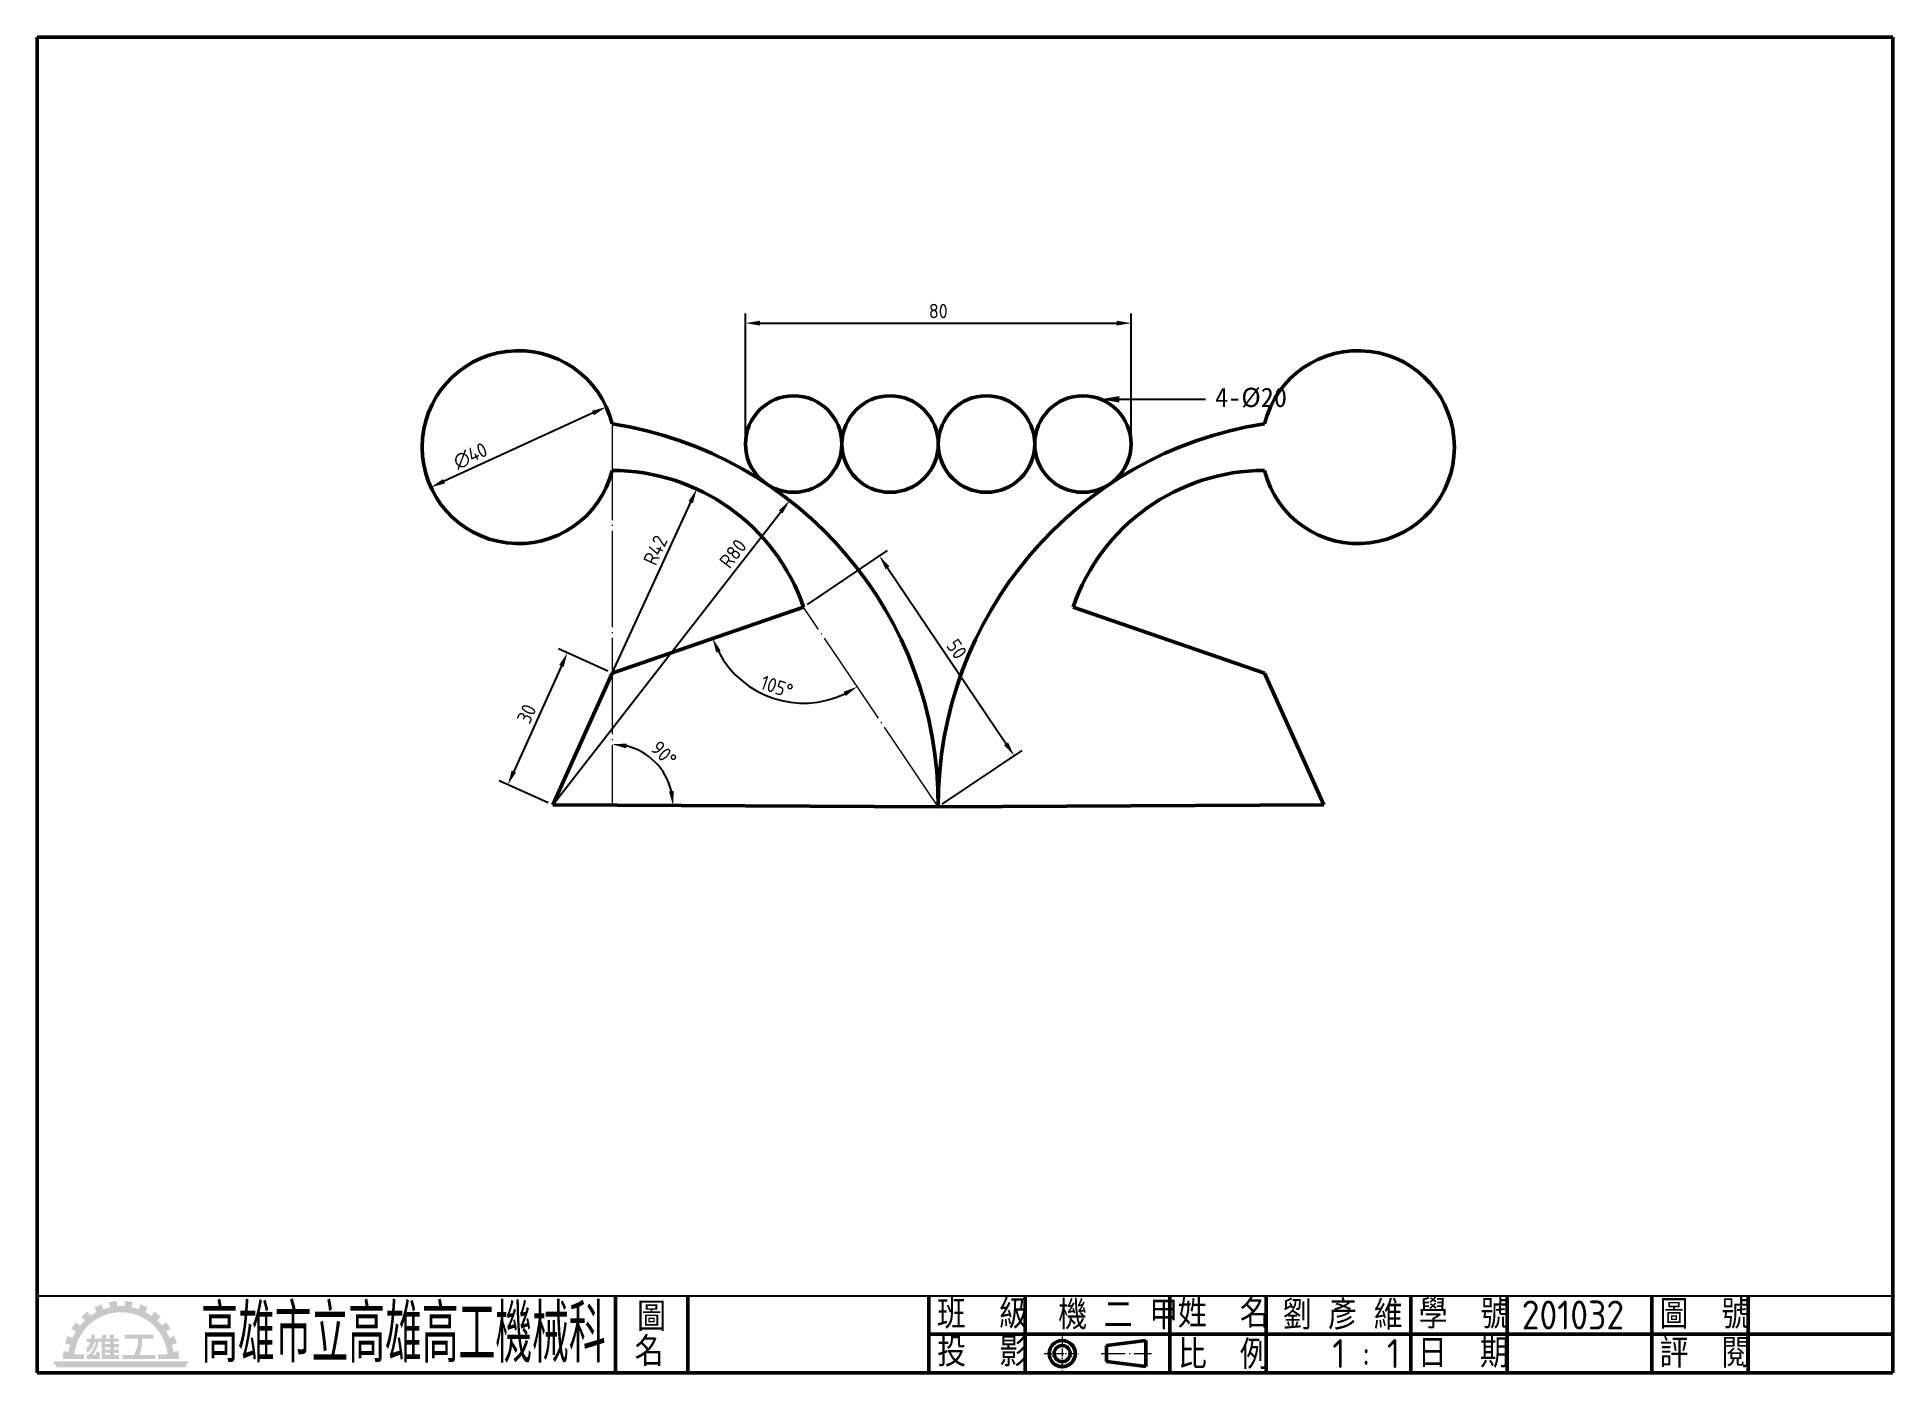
# Model space of a CAD drawing. Extents: x 25 to 410, y 10 to 287.
import ezdxf
from ezdxf import colors
from ezdxf.entities.mleader import LeaderData, LeaderLine
from ezdxf.enums import TextEntityAlignment as Align
from ezdxf.math import Vec2, Vec3

# ---------------------------------------------------------------- set-up
doc = ezdxf.new("R2010")
doc.units = 0
doc.header["$PDMODE"] = 3
for name, pattern in [('中心線', [22.2, 20, -1, 0.2, -1]), ('中心線5', [6.8, 5, -0.8, 0.2, -0.8]), ('中心線5偏位', [5.1, 2, -0.5, 0.1, -0.5, 2])]:
    doc.linetypes.add(name, pattern=pattern)
doc.layers.get('0').update_dxf_attribs({"linetype": 'CONTINUOUS'})
doc.layers.get('Defpoints').update_dxf_attribs({"linetype": 'CONTINUOUS'})
for name, color, linetype, lineweight in [('中心線層', 2, '中心線', 18), ('尺度線層', 3, 'CONTINUOUS', 18), ('文字層', 6, 'CONTINUOUS', 18), ('輪廓線層', 7, 'CONTINUOUS', 50)]:
    doc.layers.add(name, color=color, linetype=linetype, lineweight=lineweight)
doc.styles.add('CNS', font='isocp.shx', dxfattribs={"bigfont": 'chineset.shx'})
doc.dimstyles.new('CNS', dxfattribs={"dimscale": 0, "dimtxt": 3, "dimasz": 3, "dimexe": 2, "dimexo": 1, "dimgap": 1, "dimtad": 1, "dimdsep": 46, "dimtxsty": 'CNS', "dimcen": 0, "dimclrt": 1, "dimadec": 0, "dimazin": 0, "dimtfac": 1, "dimtmove": 0, "dimatfit": 3, "dimfxl": 1, "dimtolj": 1, "dimtzin": 0, "dimarcsym": 0})
doc.dimstyles.new('CNS$3', dxfattribs={"dimscale": 0, "dimtxt": 3, "dimasz": 3, "dimexe": 2, "dimexo": 1, "dimgap": 1, "dimtad": 1, "dimdsep": 46, "dimtxsty": 'CNS', "dimcen": 0, "dimclrt": 1, "dimadec": 0, "dimazin": 0, "dimtfac": 1, "dimtmove": 0, "dimatfit": 0, "dimfxl": 1, "dimtolj": 1, "dimtzin": 0, "dimarcsym": 0})
doc.dimstyles.new('CNS$4', dxfattribs={"dimscale": 0, "dimtxt": 3, "dimasz": 3, "dimexe": 2, "dimexo": 1, "dimgap": 1, "dimtad": 1, "dimdsep": 46, "dimtxsty": 'CNS', "dimcen": 0, "dimclrt": 1, "dimadec": 0, "dimazin": 0, "dimtfac": 1, "dimtmove": 0, "dimatfit": 0, "dimfxl": 1, "dimtolj": 1, "dimtzin": 0, "dimarcsym": 0})

# ---------------------------------------------------------------- blocks, each defined once
blk = doc.blocks.new('*D0')
at = {"layer": 'Defpoints', "color": 0}
for p in [(143.07, 210.31), (106.7, 193.66)]:
    blk.add_point(p, dxfattribs=at)
at = {"layer": '尺度線層', "color": 0, "lineweight": -2}
blk.add_line((140.34, 209.06), (109.43, 194.9), dxfattribs=at)
at = {"layer": '尺度線層', "color": 0}
for points in [[(140.13, 209.51), (140.55, 208.6), (143.07, 210.31)], [(109.22, 195.36), (109.64, 194.45), (106.7, 193.66)]]:
    blk.add_solid(points, dxfattribs=at)
at = {"layer": '尺度線層', "color": 1, "insert": (114.89, 200.15), "char_height": 3, "attachment_point": 5, "rotation": 24.6011, "style": 'CNS'}
blk.add_mtext('\\A1;∅40', dxfattribs=at)
blk = doc.blocks.new('*D1')
at = {"layer": 'Defpoints', "color": 0}
for p in [(181.11, 190.9), (131.96, 127.78)]:
    blk.add_point(p, dxfattribs=at)
at = {"layer": '尺度線層', "color": 0, "lineweight": -2}
blk.add_line((131.96, 127.78), (179.27, 188.54), dxfattribs=at)
at = {"layer": '尺度線層', "color": 0}
blk.add_solid([(178.88, 188.84), (179.66, 188.23), (181.11, 190.9)], dxfattribs=at)
at = {"layer": '尺度線層', "color": 1, "insert": (169.37, 179.9), "char_height": 3, "attachment_point": 5, "rotation": 52.0912, "style": 'CNS'}
blk.add_mtext('\\A1;R80', dxfattribs=at)
blk = doc.blocks.new('*D2')
at = {"layer": 'Defpoints', "color": 0}
for p in [(161.86, 193.28), (144.29, 155.13)]:
    blk.add_point(p, dxfattribs=at)
at = {"layer": '尺度線層', "color": 0, "lineweight": -2}
blk.add_line((144.29, 155.13), (160.6, 190.56), dxfattribs=at)
at = {"layer": '尺度線層', "color": 0}
blk.add_solid([(160.15, 190.77), (161.05, 190.35), (161.86, 193.28)], dxfattribs=at)
at = {"layer": '尺度線層', "color": 1, "insert": (153.26, 180.59), "char_height": 3, "attachment_point": 5, "rotation": 65.2747, "style": 'CNS'}
blk.add_mtext('\\A1;R42', dxfattribs=at)
blk = doc.blocks.new('*D3')
at = {"layer": 'Defpoints', "color": 0}
for p in [(144.29, 155.13), (122.67, 131.97), (131.96, 127.78)]:
    blk.add_point(p, dxfattribs=at)
at = {"layer": '尺度線層', "color": 0, "lineweight": -2}
for p, q in [((143.38, 155.54), (133.18, 160.14)), ((133.77, 156.59), (123.91, 134.71)), ((131.05, 128.19), (120.85, 132.79))]:
    blk.add_line(p, q, dxfattribs=at)
at = {"layer": '尺度線層', "color": 0}
for points in [[(133.31, 156.79), (134.22, 156.38), (135, 159.32)], [(123.45, 134.91), (124.36, 134.5), (122.67, 131.97)]]:
    blk.add_solid(points, dxfattribs=at)
at = {"layer": '尺度線層', "color": 1, "insert": (126.56, 146.67), "char_height": 3, "attachment_point": 5, "rotation": 65.7377, "style": 'CNS'}
blk.add_mtext('\\A1;30', dxfattribs=at)
blk = doc.blocks.new('*D4')
at = {"layer": 'Defpoints', "color": 0}
for p in [(144.29, 206.83), (155.26, 134), (131.96, 127.78), (144.29, 127.72), (211.96, 127.36)]:
    blk.add_point(p, dxfattribs=at)
at = {"layer": '尺度線層', "color": 0, "lineweight": -2}
blk.add_arc((144.29, 127.72), 12.64, 13.3224, 76.3712, dxfattribs=at)
at = {"layer": '尺度線層', "color": 0}
for points in [[(147.21, 139.51), (147.33, 140.5), (144.29, 140.36)], [(157.09, 130.69), (156.09, 130.57), (156.93, 127.65)]]:
    blk.add_solid(points, dxfattribs=at)
at = {"layer": '尺度線層', "color": 1, "insert": (155.02, 138.4), "char_height": 3, "attachment_point": 5, "rotation": 314.8468, "style": 'CNS'}
blk.add_mtext('\\A1;90°', dxfattribs=at)
blk = doc.blocks.new('*D5')
at = {"layer": 'Defpoints', "color": 0}
for p in [(184, 168.81), (184, 168.81), (144.29, 155.13), (172.29, 152.69), (211.96, 127.36)]:
    blk.add_point(p, dxfattribs=at)
at = {"layer": '尺度線層', "color": 0, "lineweight": -2}
blk.add_arc((184, 168.81), 19.93, 207.6346, 295.3654, dxfattribs=at)
at = {"layer": '尺度線層', "color": 0}
for points in [[(165.89, 159.37), (166.81, 159.76), (165.16, 162.32)], [(192.29, 151.24), (192.78, 150.37), (195.14, 152.29)]]:
    blk.add_solid(points, dxfattribs=at)
at = {"layer": '尺度線層', "color": 1, "insert": (178.47, 152.28), "char_height": 3, "attachment_point": 5, "rotation": 341.5, "style": 'CNS'}
blk.add_mtext('\\A1;105°', dxfattribs=at)
blk = doc.blocks.new('*D6')
at = {"layer": 'Defpoints', "color": 0}
for p in [(184, 168.81), (227.7, 137.97), (211.96, 127.36)]:
    blk.add_point(p, dxfattribs=at)
at = {"layer": '尺度線層', "color": 0, "lineweight": -2}
for p, q in [((184.83, 169.37), (201.4, 180.54)), ((201.42, 176.94), (226.02, 140.46)), ((212.79, 127.92), (229.36, 139.09))]:
    blk.add_line(p, q, dxfattribs=at)
at = {"layer": '尺度線層', "color": 0}
for points in [[(201.83, 177.22), (201, 176.66), (199.74, 179.43)], [(226.44, 140.74), (225.61, 140.18), (227.7, 137.97)]]:
    blk.add_solid(points, dxfattribs=at)
at = {"layer": '尺度線層', "color": 1, "insert": (215.79, 160.1), "char_height": 3, "attachment_point": 5, "rotation": 304, "style": 'CNS'}
blk.add_mtext('\\A1;50', dxfattribs=at)
blk = doc.blocks.new('*D7')
at = {"layer": 'Defpoints', "color": 0}
for p in [(251.96, 227.69), (171.96, 202.62), (251.96, 202.62)]:
    blk.add_point(p, dxfattribs=at)
at = {"layer": '尺度線層', "color": 0, "lineweight": -2}
for p, q in [((171.96, 203.62), (171.96, 229.69)), ((174.96, 227.69), (248.96, 227.69)), ((251.96, 203.62), (251.96, 229.69))]:
    blk.add_line(p, q, dxfattribs=at)
at = {"layer": '尺度線層', "color": 0}
for points in [[(174.96, 228.19), (174.96, 227.19), (171.96, 227.69)], [(248.96, 228.19), (248.96, 227.19), (251.96, 227.69)]]:
    blk.add_solid(points, dxfattribs=at)
at = {"layer": '尺度線層', "color": 1, "insert": (211.96, 230.19), "char_height": 3, "attachment_point": 5, "style": 'CNS'}
blk.add_mtext('\\A1;80', dxfattribs=at)

msp = doc.modelspace()

# ---------------------------------------------------------------- hatches: boundary and pattern name
at = {"layer": '文字層'}
h = msp.add_hatch(color=256, dxfattribs=at)
h.paths.add_polyline_path([(47.444, 22.616), (47.93, 23.553, 0.034161), (46.423, 24.208), (46.069, 23.213, 0.034161), (44.626, 23.617), (44.841, 24.651, 0.034161), (43.213, 24.875), (43.141, 23.821, 0.034161), (41.642, 23.821), (41.57, 24.875, 0.034161), (39.942, 24.651), (40.157, 23.617, 0.034161), (38.714, 23.213), (38.36, 24.208, 0.034161), (36.853, 23.553), (37.339, 22.616, 0.034161), (36.058, 21.837), (35.449, 22.699, 0.034161), (34.174, 21.663), (34.895, 20.891, 0.034161), (33.872, 19.795), (33.053, 20.462, 0.034161), (32.105, 19.119), (33.008, 18.571, 0.034161), (32.318, 17.24), (31.35, 17.661, 0.034161), (30.799, 16.112), (31.816, 15.827, 0.034161), (31.511, 14.36), (30.465, 14.504, 0.034161), (30.353, 12.864), (32.676, 12.864), (34.725, 12.864), (34.725, 13.815), (32.723, 13.815, -0.906522), (52.06, 13.815), (50.058, 13.815), (50.058, 12.864), (52.107, 12.864), (54.43, 12.864, 0.034161), (54.318, 14.504), (53.271, 14.36, 0.034161), (52.966, 15.827), (53.983, 16.112, 0.034161), (53.433, 17.661), (52.465, 17.24, 0.034161), (51.775, 18.571), (52.677, 19.119, 0.034161), (51.73, 20.462), (50.911, 19.795, 0.034161), (49.887, 20.891), (50.608, 21.663, 0.034161), (49.334, 22.699), (48.725, 21.837, 0.034161)])
h.paths.add_polyline_path([(56.436, 12.4), (28.347, 12.4), (29.086, 11.133), (55.697, 11.133)])
h.paths.add_polyline_path([(46.772, 16.976, -0.4324623), (46.877, 17.088), (49.129, 17.088), (49.129, 17.933), (43.173, 17.933), (43.173, 17.088), (45.816, 17.088, -0.4062896), (45.922, 16.986, -0.1355675), (45.125, 13.763, -0.2710986), (45.033, 13.709), (42.771, 13.709), (42.771, 12.864), (49.53, 12.864), (49.53, 13.709), (46.349, 13.709, -0.534383), (46.251, 13.855, 0.1140408)], flags=17)
edge = h.paths.add_edge_path(flags=17)
edge.add_line((42.011, 17.088), (40.955, 17.088))
edge.add_line((40.955, 17.088), (40.955, 17.933))
edge.add_line((40.955, 17.933), (40.11, 17.933))
edge.add_line((40.11, 17.933), (40.11, 17.088))
edge.add_line((40.11, 17.088), (39.187, 17.088))
edge.add_arc((36.665, 18.427), 2.855, 332.04919, 350.04876)
edge.add_line((39.477, 17.933), (38.632, 17.933))
edge.add_arc((37.652, 17.916), 0.98, -69.28167, 0.98538, ccw=False)
edge.add_line((37.999, 17), (37.998, 17.088))
edge.add_line((37.998, 17.088), (36.943, 17.088))
edge.add_spline(control_points=[(36.943, 17.088), (36.943, 17.089), (36.958, 17.371), (36.968, 17.652), (36.971, 17.933)], knot_values=[0, 0, 0, 0, 0.0095957, 4.0021691, 4.0021691, 4.0021691, 4.0021691], degree=3, periodic=0)
edge.add_line((36.971, 17.933), (36.204, 17.933))
edge.add_spline(control_points=[(36.204, 17.933), (36.213, 17.666), (36.243, 17.394), (36.228, 17.128)], knot_values=[0, 0, 0, 0, 3.8001495, 3.8001495, 3.8001495, 3.8001495], degree=3, periodic=0)
edge.add_arc((36.185, 17.131), 0.0422, -90, 0.98697, ccw=False)
edge.add_line((36.185, 17.088), (35.253, 17.088))
edge.add_line((35.253, 17.088), (35.253, 16.408))
edge.add_line((35.253, 16.408), (36.057, 16.408))
edge.add_spline(control_points=[(36.057, 16.408), (36.078, 16.332), (35.96, 16.031), (35.732, 15.602), (35.417, 15.324), (35.253, 15.249)], knot_values=[7.3300886, 7.3300886, 7.3300886, 7.3300886, 8.5708359, 11.5701734, 14.1242576, 14.1242576, 14.1242576, 14.1242576], degree=3, periodic=0)
edge.add_line((35.253, 15.249), (35.253, 14.178))
edge.add_spline(control_points=[(35.253, 14.178), (35.487, 14.263), (36.028, 14.577), (36.54, 15.345), (36.803, 16.009), (36.869, 16.352), (36.878, 16.408)], knot_values=[7.2349194, 7.2349194, 7.2349194, 7.2349194, 10.7683339, 15.8632474, 20.0182649, 20.8272028, 20.8272028, 20.8272028, 20.8272028], degree=3, periodic=0)
edge.add_line((36.878, 16.408), (37.154, 16.394))
edge.add_spline(control_points=[(37.154, 16.394), (37.133, 16.054), (36.941, 15.401), (36.475, 14.575), (35.975, 13.884), (35.463, 13.712), (35.253, 13.709)], knot_values=[0, 0, 0, 0, 4.8346594, 9.4113524, 13.5713852, 16.5633311, 16.5633311, 16.5633311, 16.5633311], degree=3, periodic=0)
edge.add_line((35.253, 13.709), (35.253, 12.864))
edge.add_line((35.253, 12.864), (37.998, 12.864))
edge.add_line((37.998, 12.864), (37.998, 14.387))
edge.add_line((37.998, 14.387), (37.389, 14.387))
edge.add_arc((37.389, 14.303), 0.0845, 90, 183.95095)
edge.add_arc((36.676, 14.253), 0.63, -55.81642, 3.95095, ccw=False)
edge.add_line((37.03, 13.732), (36.7, 13.732))
edge.add_arc((36.7, 13.817), 0.0845, 142.65089, 270, ccw=False)
edge.add_spline(control_points=[(36.633, 13.868), (36.798, 14.085), (37.112, 14.583), (37.548, 15.41), (37.643, 16.069), (37.668, 16.408)], knot_values=[0, 0, 0, 0, 3.8826483, 8.339679, 13.167216, 13.167216, 13.167216, 13.167216], degree=3, periodic=0)
edge.add_line((37.668, 16.408), (38.003, 16.408))
edge.add_arc((37.725, 18.151), 1.765, 279.05865, 293.21741)
edge.add_line((38.421, 16.529), (38.421, 12.864))
edge.add_line((38.421, 12.864), (42.011, 12.864))
edge.add_line((42.011, 12.864), (42.011, 13.709))
edge.add_line((42.011, 13.709), (40.955, 13.709))
edge.add_line((40.955, 13.709), (40.955, 14.202))
edge.add_line((40.955, 14.202), (42.011, 14.202))
edge.add_line((42.011, 14.202), (42.011, 14.836))
edge.add_line((42.011, 14.836), (40.955, 14.836))
edge.add_line((40.955, 14.836), (40.955, 15.328))
edge.add_line((40.955, 15.328), (42.011, 15.328))
edge.add_line((42.011, 15.328), (42.011, 15.962))
edge.add_line((42.011, 15.962), (40.955, 15.962))
edge.add_line((40.955, 15.962), (40.955, 16.455))
edge.add_line((40.955, 16.455), (42.011, 16.455))
edge.add_line((42.011, 16.455), (42.011, 17.088))
h.paths.add_polyline_path([(40.11, 16.455), (40.11, 15.962), (39.097, 15.962), (39.097, 16.455)], flags=16)
h.paths.add_polyline_path([(40.11, 15.328), (40.11, 14.836), (39.097, 14.836), (39.097, 15.328)], flags=16)
h.paths.add_polyline_path([(40.11, 14.202), (40.11, 13.709), (39.097, 13.709), (39.097, 14.202)], flags=16)

# ---------------------------------------------------------------- linework, layer by layer
msp.add_line((25, 26), (410, 26))
at = {"layer": '中心線層'}
for p, q in [((144.288, 206.828), (144.288, 127.718)), ((211.96, 127.356), (184, 168.808))]:
    msp.add_line(p, q, dxfattribs=at)
at = {"layer": '中心線層', "linetype": '中心線5偏位', "ltscale": 0.8}
for p, q in [((237.67, 17.52), (237.67, 10.434)), ((233.925, 14), (241.256, 14))]:
    msp.add_line(p, q, dxfattribs=at)
at = {"layer": '中心線層', "linetype": '中心線5'}
msp.add_line((245.756, 14), (256.208, 14), dxfattribs=at)
at = {"layer": '尺度線層'}
msp.add_line((251.96, 202.618), (251.96, 227.688), dxfattribs=at)
at = {"layer": '輪廓線層', "color": 5}
for p, q in [((410, 287), (25, 287)), ((25, 287), (25, 10)), ((410, 10), (410, 287)), ((25, 10), (410, 10))]:
    msp.add_line(p, q, dxfattribs=at)
at = {"layer": '輪廓線層'}
for p, q in [((184, 168.808), (144.288, 155.134)), ((239.919, 168.808), (279.631, 155.134)), ((131.961, 127.784), (144.288, 155.134)), ((291.959, 127.784), (279.631, 155.134)), ((131.961, 127.784), (211.96, 127.356)), ((291.959, 127.784), (211.96, 127.356)), ((246.862, 15.673), (254.99, 16.709)), ((246.862, 15.673), (246.862, 12.327)), ((254.99, 16.709), (254.99, 11.291)), ((246.862, 12.327), (254.99, 11.291))]:
    msp.add_line(p, q, dxfattribs=at)
at = {"layer": '輪廓線層', "color": 4}
for p, q in [((145, 10), (145, 26)), ((160, 10), (160, 26)), ((210, 10), (210, 26)), ((230, 10), (230, 26)), ((260, 10), (260, 26)), ((280, 10), (280, 26)), ((310, 10), (310, 26)), ((330, 10), (330, 26)), ((360, 10), (360, 26)), ((380, 10), (380, 26)), ((210, 18), (410, 18))]:
    msp.add_line(p, q, dxfattribs=at)
at = {"layer": '輪廓線層'}
for centre, radius in [((181.96, 202.618), 10), ((201.96, 202.618), 10), ((221.96, 202.618), 10), ((241.96, 202.618), 10), ((237.67, 14), 2.709), ((237.67, 14), 1.673)]:
    msp.add_circle(centre, radius, dxfattribs=at)
for centre, radius, start, end in [((124.885, 201.981), 20, 14.02571, 345.97429), ((299.035, 201.981), 20, 194.02571, 165.97429), ((131.961, 127.784), 80, 359.69361, 81.13581), ((291.959, 127.784), 80, 98.86419, 180.30639), ((144.288, 155.134), 42, 19, 90), ((279.631, 155.134), 42, 90, 161)]:
    msp.add_arc(centre, radius, start, end, dxfattribs=at)

# ---------------------------------------------------------------- texts
at = {"layer": '文字層', "style": 'CNS', "width": 0.63661}
msp.add_text('高雄市立高雄高工機械科', height=12, dxfattribs=at).set_placement((59.063, 12.133), (142.937, 12.133), align=Align.FIT)
at = {"layer": '文字層', "style": 'CNS'}
for s, p in [('圖', (149.477, 18.674)), ('班  級', (211.66, 19.175)), ('  機 二 甲', (230, 19)), ('姓  名', (261.674, 19.359)), (' 劉 彥 維', (280, 19)), ('學  號', (311.613, 19.188)), ('201032', (333, 19)), ('圖  號', (361.589, 19.177)), ('名', (148.974, 11.447)), ('投  影', (211.727, 11.323)), ('比  例', (261.676, 10.825)), ('    1 : 1', (280, 11)), ('日  期', (311.444, 11.107)), ('評  閱', (361.602, 11.103))]:
    msp.add_text(s, height=6, dxfattribs=at).set_placement(p)

# ---------------------------------------------------------------- dimensions: what is measured, and where the dimension line sits
at = {"layer": '尺度線層'}
for p1, p2, distance, picture, middle in [((171.96, 202.618), (251.96, 202.618), 25.07, '*D7', (211.96, 230.188)), ((184, 168.808), (211.96, 127.356), 18.988, '*D6', (215.794, 160.097)), ((144.288, 155.134), (131.961, 127.784), -10.188, '*D3', (126.557, 146.672))]:
    dim = msp.add_aligned_dim(p1=p1, p2=p2, distance=distance, dimstyle='CNS', override={"dimscale": 1}, dxfattribs=at)
    dim.commit()
    dim.dimension.update_dxf_attribs({"geometry": picture, "text_midpoint": middle})
dim = msp.add_diameter_dim_2p(p1=(143.069, 210.307), p2=(106.7, 193.655), dimstyle='CNS$3', override={"dimscale": 1}, dxfattribs=at)
dim.commit()
dim.dimension.update_dxf_attribs({"geometry": '*D0', "text_midpoint": (115.928, 197.88), "dimtype": 163})
for base, line1, line2, picture, middle in [((155.259, 134), ((131.961, 127.784), (211.96, 127.356)), ((144.288, 206.828), (144.288, 127.718)), '*D4', (155.024, 138.396)), ((172.288, 152.688), ((211.96, 127.356), (184, 168.808)), ((184, 168.808), (144.288, 155.134)), '*D5', (178.471, 152.283))]:
    dim = msp.add_angular_dim_2l(base=base, line1=line1, line2=line2, dimstyle='CNS', override={"dimscale": 1}, dxfattribs=at)
    dim.commit()
    dim.dimension.update_dxf_attribs({"geometry": picture, "text_midpoint": middle})
for center, mpoint, picture, middle in [((144.288, 155.134), (161.856, 193.283), '*D2', (155.53, 179.548)), ((131.961, 127.784), (181.113, 190.903), '*D1', (171.345, 178.359))]:
    dim = msp.add_radius_dim(center=center, mpoint=mpoint, dimstyle='CNS$4', override={"dimscale": 1}, dxfattribs=at)
    dim.commit()
    dim.dimension.update_dxf_attribs({"geometry": picture, "text_midpoint": middle, "dimtype": 164})

# ---------------------------------------------------------------- leaders
ml = msp.add_multileader_mtext('Standard', dxfattribs=at)
ml.set_content('4-%%C20', color=256)
ml.set_leader_properties()
ml.build(insert=Vec2(0, 0))
ml.multileader.update_dxf_attribs({"text_right_attachment_type": 6, "dogleg_length": 0.36})
ctx = ml.context
ctx.base_point, ctx.plane_origin = Vec3(267.376, 211.898), Vec3(245.541, 211.898)
ctx.right_attachment = 6
notes = []
notes.append((ctx, [(0, (1, 1, 0), (267.016, 211.898), (1, 0), 0.36, [(0, [(245.541, 211.898)], 0, [])])]))
ctx.mtext.insert, ctx.mtext.flow_direction = Vec3(269.376, 214.298), 5
for ctx, leaders in notes:
    for number, flags, end, landing, length, lines in leaders:
        leader = LeaderData()
        leader.index, (leader.has_last_leader_line, leader.has_dogleg_vector, leader.attachment_direction) = number, flags
        leader.last_leader_point, leader.dogleg_vector, leader.dogleg_length = Vec3(end), Vec3(landing), length
        for number, points, colour, breaks in lines:
            line = LeaderLine()
            line.index, line.vertices, line.color, line.breaks = number, Vec3.list(points), colors.encode_raw_color(colour), breaks
            leader.lines.append(line)
        ctx.leaders.append(leader)

doc.saveas('drawing.dxf')
